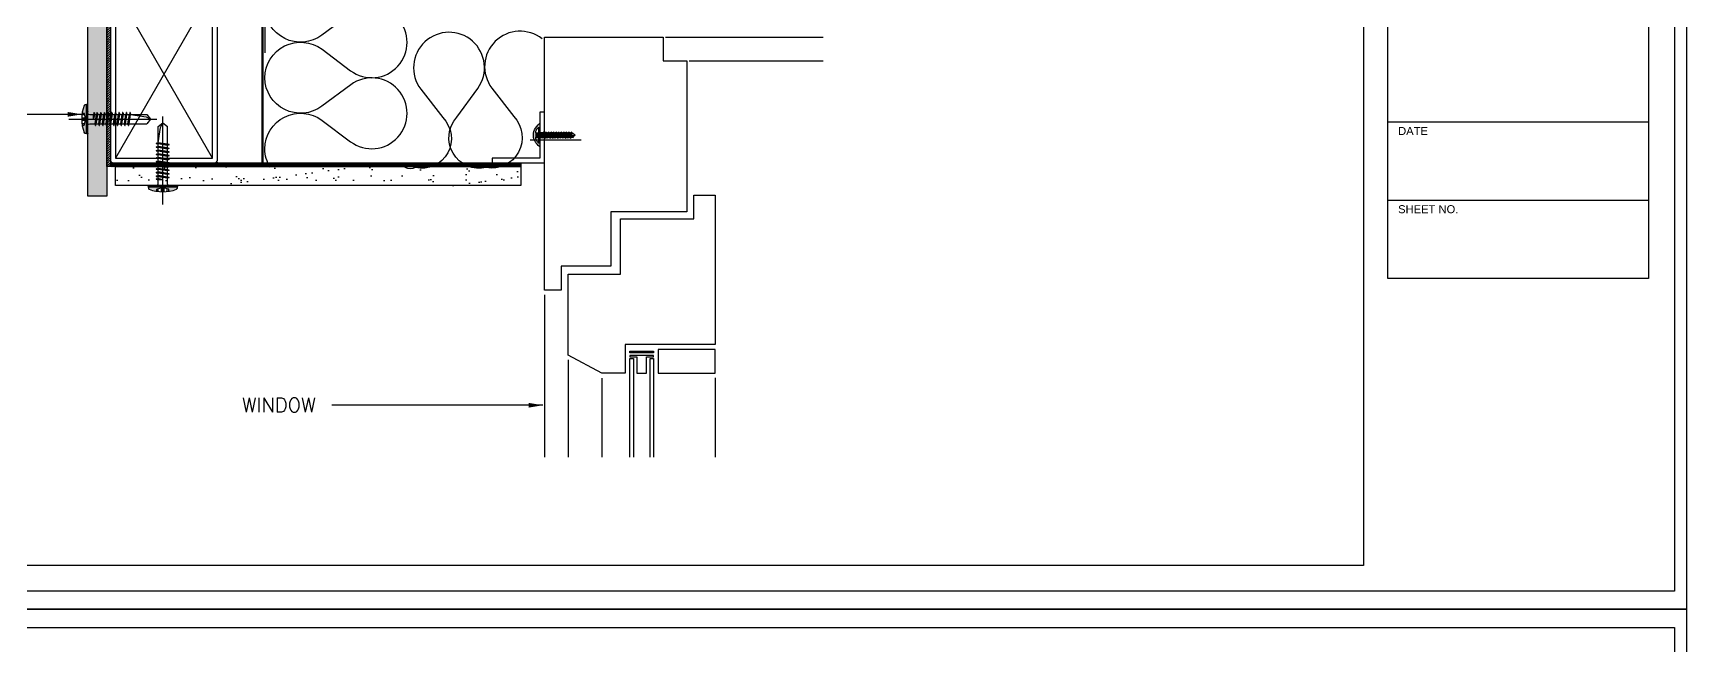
# Model space of a CAD drawing. Header units: millimetres. Extents: x 6755 to 21493, y 282 to 5565.
# Drawn here: x 8275 to 8972, y 1835 to 2093 of the extents above; entities that cross this region are included whole.
import ezdxf

# ---------------------------------------------------------------- set-up
doc = ezdxf.new("R2010")
doc.units = ezdxf.units.MM
doc.header["$MEASUREMENT"] = 0
doc.linetypes.add('CENTER', pattern=[7.75, 7.25, -0.25, 0, -0.25])
doc.linetypes.add('HIDDEN', pattern=[0.375, 0.25, -0.125])
for name, color, linetype in [('3', 3, 'Continuous'), ('APPLICATION', 3, 'Continuous'), ('Bolt', 1, 'Continuous'), ('BREATHER', 150, 'Continuous'), ('DIM', 1, 'Continuous'), ('Dims', 1, 'Continuous'), ('Fixings', 1, 'Continuous'), ('INSULATION', 2, 'Continuous'), ('Pressings', 3, 'Continuous'), ('TRESPA', 71, 'Continuous'), ('단열재', 9, 'Continuous')]:
    doc.layers.add(name, color=color, linetype=linetype)
for name, color, linetype, true_color in [('4', 4, 'Continuous', 0x00ffff), ('nt', 7, 'Continuous', 0x994c00), ('NT Panel', 7, 'Continuous', 0xbfff7f), ('TE 07', 7, 'Continuous', 0x000000), ('TEXT', 2, 'Continuous', 0xffff00)]:
    doc.layers.add(name, color=color, linetype=linetype, true_color=true_color)
doc.styles.add('style1', font='simplex.shx')
doc.dimstyles.new('Telling', dxfattribs={"dimscale": 2, "dimtxt": 3, "dimasz": 3, "dimexe": 1, "dimexo": 3, "dimgap": 1, "dimtad": 1, "dimdec": 1, "dimrnd": 1, "dimdsep": 46, "dimtxsty": 'Standard', "dimcen": 3, "dimclrd": 1, "dimclre": 1, "dimclrt": 2, "dimadec": 0, "dimazin": 0, "dimtfac": 1, "dimtdec": 1, "dimtofl": 0, "dimtmove": 0, "dimatfit": 0, "dimfxl": 1, "dimtolj": 1, "dimtzin": 0, "dimlwe": -1, "dimarcsym": 0})

# ---------------------------------------------------------------- blocks, each defined once
blk = doc.blocks.new('AL-TEMPLATE')
at = {"color": 9, "true_color": 0xc0c0c0}
for p, q in [((2716.82, 1076.81), (2800.02, 1076.81)), ((2716.82, 1051.85), (2800.02, 1051.85))]:
    blk.add_line(p, q, dxfattribs=at)
for points in [[(1976.34, 1509.45), (2808.34, 1509.45), (2808.34, 927.05), (1976.34, 927.05)], [(2716.82, 1409.8), (2800.02, 1409.8), (2800.02, 1026.89), (2716.82, 1026.89)]]:
    blk.add_lwpolyline(points, close=True, dxfattribs=at)
at = {"layer": 'nt', "color": 254, "linetype": 'Continuous', "true_color": 0xd6d6d6}
blk.add_lwpolyline([(1972.34, 1515.25), (1972.34, 921.25), (2812.34, 921.25), (2812.34, 1515.25)], close=True, dxfattribs=at)
at = {"layer": 'TE 07'}
blk.add_lwpolyline([(1984.07, 1501.32), (2709.08, 1501.32), (2709.08, 935.18), (1984.07, 935.18)], close=True, dxfattribs=at)
at = {"color": 9, "true_color": 0xc0c0c0, "char_height": 2.5559, "attachment_point": 1, "line_spacing_factor": 0.963855}
for s, insert, width in [('\\fArial;DATE', (2720.1, 1075.2), 11.517), ('\\fArial;SHEET NO.', (2720.1, 1050.24), 21.1247)]:
    blk.add_mtext(s, dxfattribs=dict(at, insert=insert, width=width))
blk = doc.blocks.new('screw-2')
for p, q in [((-831.56, 3265.98), (-831.25, 3266.34)), ((-830.99, 3265.21), (-831.56, 3265.98)), ((-830.99, 3265.21), (-831.25, 3266.34)), ((-830.79, 3265.58), (-831.25, 3266.34)), ((-830.99, 3265.21), (-830.79, 3265.58)), ((-830.48, 3267.59), (-830.73, 3267.12)), ((-830.39, 3265.48), (-830.73, 3267.12)), ((-830.48, 3267.59), (-830.06, 3267.22)), ((-829.88, 3265.05), (-830.48, 3267.59)), ((-829.88, 3265.05), (-830.39, 3265.48)), ((-829.68, 3267.22), (-830.06, 3267.22)), ((-829.7, 3265.46), (-830.06, 3267.22)), ((-829.88, 3265.05), (-829.7, 3265.46)), ((-829.31, 3265.46), (-829.7, 3265.46)), ((-829.41, 3267.62), (-829.68, 3267.22)), ((-829.31, 3265.46), (-829.68, 3267.22)), ((-829.41, 3267.62), (-828.99, 3267.22)), ((-828.81, 3265.05), (-829.41, 3267.62)), ((-828.81, 3265.05), (-829.31, 3265.46)), ((-828.61, 3267.22), (-828.99, 3267.22)), ((-828.63, 3265.46), (-828.99, 3267.22)), ((-828.81, 3265.05), (-828.63, 3265.46)), ((-828.24, 3265.46), (-828.63, 3265.46)), ((-828.34, 3267.62), (-828.61, 3267.22)), ((-828.24, 3265.46), (-828.61, 3267.22)), ((-828.34, 3267.62), (-827.92, 3267.22)), ((-827.74, 3265.05), (-828.34, 3267.62)), ((-827.74, 3265.05), (-828.24, 3265.46)), ((-827.54, 3267.22), (-827.92, 3267.22)), ((-827.55, 3265.46), (-827.92, 3267.22)), ((-827.74, 3265.05), (-827.55, 3265.46)), ((-827.17, 3265.46), (-827.55, 3265.46)), ((-827.27, 3267.62), (-827.54, 3267.22)), ((-827.17, 3265.46), (-827.54, 3267.22)), ((-827.27, 3267.62), (-826.85, 3267.22)), ((-826.67, 3265.05), (-827.27, 3267.62)), ((-826.67, 3265.05), (-827.17, 3265.46)), ((-826.47, 3267.22), (-826.85, 3267.22)), ((-826.48, 3265.46), (-826.85, 3267.22)), ((-826.67, 3265.05), (-826.48, 3265.46)), ((-826.1, 3265.46), (-826.48, 3265.46)), ((-826.2, 3267.62), (-826.47, 3267.22)), ((-826.1, 3265.46), (-826.47, 3267.22)), ((-826.2, 3267.62), (-825.78, 3267.22)), ((-825.6, 3265.05), (-826.2, 3267.62)), ((-825.6, 3265.05), (-826.1, 3265.46)), ((-825.4, 3267.22), (-825.78, 3267.22)), ((-825.41, 3265.46), (-825.78, 3267.22)), ((-825.6, 3265.05), (-825.41, 3265.46)), ((-825.03, 3265.46), (-825.41, 3265.46)), ((-825.13, 3267.62), (-825.4, 3267.22)), ((-825.03, 3265.46), (-825.4, 3267.22)), ((-825.13, 3267.62), (-824.71, 3267.22)), ((-824.52, 3265.05), (-825.13, 3267.62)), ((-824.52, 3265.05), (-825.03, 3265.46)), ((-824.32, 3267.22), (-824.71, 3267.22)), ((-824.34, 3265.46), (-824.71, 3267.22)), ((-824.52, 3265.05), (-824.34, 3265.46)), ((-823.96, 3265.46), (-824.34, 3265.46)), ((-824.06, 3267.62), (-824.32, 3267.22)), ((-823.96, 3265.46), (-824.32, 3267.22)), ((-824.06, 3267.62), (-823.64, 3267.22)), ((-823.45, 3265.05), (-824.06, 3267.62)), ((-823.45, 3265.05), (-823.96, 3265.46)), ((-823.25, 3267.22), (-823.64, 3267.22)), ((-823.27, 3265.46), (-823.64, 3267.22)), ((-823.45, 3265.05), (-823.27, 3265.46)), ((-822.88, 3265.46), (-823.27, 3265.46)), ((-822.98, 3267.62), (-823.25, 3267.22)), ((-822.88, 3265.46), (-823.25, 3267.22)), ((-822.98, 3267.62), (-822.57, 3267.22)), ((-822.38, 3265.05), (-822.98, 3267.62)), ((-822.38, 3265.05), (-822.88, 3265.46)), ((-822.18, 3267.22), (-822.57, 3267.22)), ((-822.2, 3265.46), (-822.57, 3267.22)), ((-822.38, 3265.05), (-822.2, 3265.46)), ((-821.81, 3265.46), (-822.2, 3265.46)), ((-821.91, 3267.62), (-822.18, 3267.22)), ((-821.81, 3265.46), (-822.18, 3267.22)), ((-821.91, 3267.62), (-821.49, 3267.22)), ((-821.31, 3265.05), (-821.91, 3267.62)), ((-821.31, 3265.05), (-821.81, 3265.46)), ((-821.11, 3267.22), (-821.49, 3267.22)), ((-821.13, 3265.46), (-821.49, 3267.22)), ((-821.31, 3265.05), (-821.13, 3265.46)), ((-820.74, 3265.46), (-821.13, 3265.46)), ((-820.84, 3267.62), (-821.11, 3267.22)), ((-820.74, 3265.46), (-821.11, 3267.22)), ((-820.84, 3267.62), (-820.42, 3267.22)), ((-820.24, 3265.05), (-820.84, 3267.62)), ((-820.24, 3265.05), (-820.74, 3265.46)), ((-820.04, 3267.22), (-820.42, 3267.22)), ((-820.05, 3265.46), (-820.42, 3267.22)), ((-820.24, 3265.05), (-820.05, 3265.46)), ((-819.67, 3265.46), (-820.05, 3265.46)), ((-819.77, 3267.62), (-820.04, 3267.22)), ((-819.67, 3265.46), (-820.04, 3267.22)), ((-819.77, 3267.62), (-819.35, 3267.22)), ((-819.17, 3265.05), (-819.77, 3267.62)), ((-819.17, 3265.05), (-819.67, 3265.46)), ((-818.97, 3267.22), (-819.35, 3267.22)), ((-818.98, 3265.46), (-819.35, 3267.22)), ((-819.17, 3265.05), (-818.98, 3265.46)), ((-818.6, 3265.46), (-818.98, 3265.46)), ((-818.7, 3267.62), (-818.97, 3267.22)), ((-818.6, 3265.46), (-818.97, 3267.22)), ((-818.7, 3267.62), (-818.3, 3267.22)), ((-818.1, 3265.05), (-818.7, 3267.62)), ((-818.1, 3265.05), (-818.6, 3265.46)), ((-817.94, 3267.41), (-818.3, 3267.22)), ((-817.93, 3265.41), (-818.3, 3267.22)), ((-818.1, 3265.05), (-817.93, 3265.41)), ((-816.99, 3267.41), (-817.94, 3267.41)), ((-817.49, 3265.27), (-817.94, 3267.41)), ((-817.49, 3265.27), (-817.93, 3265.4)), ((-816.99, 3265.27), (-817.49, 3265.27)), ((-816.46, 3269.55), (-816.99, 3269.55)), ((-816.99, 3269.55), (-816.99, 3263.12)), ((-816.46, 3263.12), (-816.99, 3263.12)), ((-816.46, 3269.55), (-816.46, 3263.12))]:
    blk.add_line(p, q)
at = {"color": 2, "linetype": 'HIDDEN'}
for p, q in [((-815.38, 3267.33), (-816.3, 3267.33)), ((-816.3, 3267.32), (-816.3, 3265.35)), ((-815.39, 3267.19), (-816.3, 3267.19)), ((-815.39, 3266.72), (-816.3, 3266.72)), ((-815.39, 3266.47), (-816.3, 3266.47)), ((-815.39, 3266.21), (-816.3, 3266.21)), ((-815.39, 3265.96), (-816.3, 3265.96)), ((-815.39, 3265.49), (-816.3, 3265.49)), ((-815.38, 3265.35), (-816.3, 3265.35))]:
    blk.add_line(p, q, dxfattribs=at)
at = {"linetype": 'HIDDEN'}
blk.add_line((-815.39, 3267.41), (-815.39, 3265.44), dxfattribs=at)
for centre, radius, start, end in [((-830, 3264.61), 2.62, 114.61709, 138.5401), ((-830, 3268.07), 2.62, 221.4599, 233.19998), ((-830, 3264.61), 2.62, 106.28727, 114.61709), ((-830, 3268.07), 2.62, 252.26632, 261.35045), ((-817.87, 3267.49), 2.5, 354.14047, 55.53812), ((-817.87, 3265.18), 2.5, 304.46188, 5.85953)]:
    blk.add_arc(centre, radius, start, end)
at = {"layer": 'TRESPA'}
blk.add_line((-816.99, 3264.41), (-816.99, 3268.6), dxfattribs=at)
blk = doc.blocks.new('75-45_pipe')
at = {"layer": '3', "color": 4}
for p, q in [((-3668.12, 5689.5), (-3739.12, 5648.5)), ((-3739.12, 5689.5), (-3668.12, 5648.5))]:
    blk.add_line(p, q, dxfattribs=at)
blk.add_lwpolyline([(-3740.12, 5646.5), (-3667.12, 5646.5, 0.414214), (-3666.12, 5647.5), (-3666.12, 5690.5, 0.414214), (-3667.12, 5691.5), (-3740.12, 5691.5, 0.414214), (-3741.12, 5690.5), (-3741.12, 5647.5, 0.414214)], format="xyb", close=True, dxfattribs=at)
blk.add_lwpolyline([(-3739.12, 5648.5), (-3668.12, 5648.5), (-3668.12, 5689.5), (-3739.12, 5689.5)], close=True, dxfattribs=at)
at = {"layer": 'DIM'}
for p in [(-3741.12, 5691.5), (-3666.12, 5691.5), (-3741.12, 5646.5), (-3666.12, 5646.5)]:
    blk.add_point(p, dxfattribs=at)
blk = doc.blocks.new('SDS')
at = {"layer": 'Bolt', "linetype": 'ByBlock'}
h = blk.add_hatch(color=256, dxfattribs=at)
edge = h.paths.add_edge_path()
edge.add_ellipse((2174.69, 2125.01), major_axis=(0.122, 0.122), ratio=1, start_angle=227.4952, end_angle=310.17531, ccw=False)
edge.add_line((2174.7, 2124.83), (2174.22, 2124.83))
edge.add_ellipse((2174.24, 2125.22), major_axis=(-0.273, 0.273), ratio=1, start_angle=58.6705, end_angle=131.97541, ccw=False)
edge.add_ellipse((2189.61, 2130.83), major_axis=(11.84, 11.84), ratio=1, start_angle=143.55947, end_angle=154.91551, ccw=False)
edge.add_line((2173.05, 2128.34), (2173.88, 2128.34))
edge.add_line((2173.88, 2128.34), (2174.53, 2130.83))
edge.add_line((2174.53, 2130.83), (2173.88, 2133.33))
edge.add_line((2173.88, 2133.33), (2173.05, 2133.33))
edge.add_ellipse((2189.61, 2130.83), major_axis=(-11.84, 11.84), ratio=1, start_angle=25.08859, end_angle=36.4366, ccw=False)
edge.add_ellipse((2174.24, 2136.45), major_axis=(-0.273, 0.273), ratio=1, start_angle=-41.97541, end_angle=31.58846, ccw=False)
edge.add_line((2174.22, 2136.83), (2174.7, 2136.83))
edge.add_ellipse((2174.69, 2136.66), major_axis=(0.122, 0.122), ratio=1, start_angle=319.82469, end_angle=402.5048, ccw=False)
edge.add_line((2174.87, 2136.67), (2174.87, 2124.99))
for points in [[(2178.2, 2133.48), (2177.88, 2130.76), (2177.82, 2130.74), (2177.78, 2130.78), (2178.11, 2133.58), (2178.18, 2133.57)], [(2179.36, 2133.58), (2179.41, 2133.58), (2179.43, 2133.56), (2179.45, 2133.48), (2178.81, 2128.1), (2178.75, 2128.08), (2178.7, 2128.1)], [(2180.9, 2133.58), (2180.95, 2133.58), (2180.97, 2133.56), (2180.99, 2133.48), (2180.35, 2128.1), (2180.29, 2128.08), (2180.24, 2128.1)], [(2182.44, 2133.58), (2182.49, 2133.58), (2182.51, 2133.56), (2182.53, 2133.48), (2181.89, 2128.1), (2181.83, 2128.08), (2181.78, 2128.1)], [(2183.98, 2133.58), (2184.03, 2133.58), (2184.05, 2133.56), (2184.07, 2133.48), (2183.43, 2128.1), (2183.37, 2128.08), (2183.32, 2128.1)], [(2185.52, 2133.58), (2185.57, 2133.58), (2185.59, 2133.56), (2185.61, 2133.48), (2184.97, 2128.1), (2184.91, 2128.08), (2184.86, 2128.1)], [(2187.06, 2133.58), (2187.11, 2133.58), (2187.13, 2133.56), (2187.15, 2133.48), (2186.51, 2128.1), (2186.45, 2128.08), (2186.41, 2128.1)], [(2188.6, 2133.58), (2188.65, 2133.58), (2188.67, 2133.56), (2188.69, 2133.48), (2188.05, 2128.1), (2187.99, 2128.08), (2187.95, 2128.1)], [(2190.14, 2133.58), (2190.19, 2133.58), (2190.21, 2133.56), (2190.23, 2133.48), (2189.59, 2128.1), (2189.53, 2128.08), (2189.49, 2128.1)], [(2191.68, 2133.58), (2191.73, 2133.58), (2191.75, 2133.56), (2191.77, 2133.48), (2191.13, 2128.1), (2191.07, 2128.08), (2191.03, 2128.1)], [(2193.22, 2133.58), (2193.27, 2133.58), (2193.3, 2133.56), (2193.32, 2133.48), (2192.68, 2128.1), (2192.62, 2128.08), (2192.57, 2128.1)]]:
    blk.add_hatch(color=256, dxfattribs=at).paths.add_polyline_path(points)
at = {"layer": 'Bolt'}
for p, q in [((2177.78, 2130.78), (2178.11, 2133.58)), ((2178.07, 2133.56), (2177.88, 2132.83)), ((2177.88, 2130.76), (2178.21, 2133.52)), ((2178.18, 2133.57), (2178.38, 2132.83)), ((2178.7, 2128.1), (2179.36, 2133.58)), ((2178.81, 2128.1), (2179.45, 2133.52)), ((2179.32, 2133.56), (2179.12, 2132.83)), ((2179.42, 2133.57), (2179.62, 2132.83)), ((2180.24, 2128.1), (2180.9, 2133.58)), ((2180.35, 2128.1), (2180.99, 2133.52)), ((2180.86, 2133.56), (2180.66, 2132.83)), ((2180.96, 2133.57), (2181.16, 2132.83)), ((2181.78, 2128.1), (2182.44, 2133.58)), ((2181.89, 2128.1), (2182.53, 2133.52)), ((2182.4, 2133.56), (2182.21, 2132.83)), ((2182.51, 2133.57), (2182.7, 2132.83)), ((2183.32, 2128.1), (2183.98, 2133.58)), ((2183.43, 2128.1), (2184.07, 2133.52)), ((2183.94, 2133.56), (2183.75, 2132.83)), ((2184.05, 2133.57), (2184.25, 2132.83)), ((2184.86, 2128.1), (2185.52, 2133.58)), ((2184.97, 2128.1), (2185.62, 2133.52)), ((2185.48, 2133.56), (2185.29, 2132.83)), ((2185.59, 2133.57), (2185.79, 2132.83)), ((2186.41, 2128.1), (2187.06, 2133.58)), ((2186.51, 2128.1), (2187.16, 2133.52)), ((2187.02, 2133.56), (2186.83, 2132.83)), ((2187.13, 2133.57), (2187.33, 2132.83)), ((2187.95, 2128.1), (2188.6, 2133.58)), ((2188.05, 2128.1), (2188.7, 2133.52)), ((2188.56, 2133.56), (2188.37, 2132.83)), ((2188.67, 2133.57), (2188.87, 2132.83)), ((2189.49, 2128.1), (2190.14, 2133.58)), ((2189.59, 2128.1), (2190.24, 2133.52)), ((2190.1, 2133.56), (2189.91, 2132.83)), ((2190.21, 2133.57), (2190.41, 2132.83)), ((2191.03, 2128.1), (2191.68, 2133.58)), ((2191.13, 2128.1), (2191.78, 2133.52)), ((2191.64, 2133.56), (2191.45, 2132.83)), ((2191.75, 2133.57), (2191.95, 2132.83)), ((2192.57, 2128.1), (2193.22, 2133.58)), ((2192.68, 2128.1), (2193.32, 2133.52)), ((2193.19, 2133.56), (2192.99, 2132.83)), ((2193.29, 2133.57), (2193.49, 2132.83)), ((2176.23, 2132.83), (2177.87, 2132.83)), ((2176.23, 2128.83), (2178.5, 2128.83)), ((2177.78, 2130.78), (2177.88, 2132.83)), ((2177.88, 2130.76), (2178.38, 2132.83)), ((2178.38, 2132.83), (2179.12, 2132.83)), ((2178.5, 2128.83), (2179.12, 2132.83)), ((2178.7, 2128.1), (2178.5, 2128.83)), ((2178.81, 2128.1), (2179, 2128.83)), ((2179, 2128.83), (2179.62, 2132.83)), ((2179, 2128.83), (2180.04, 2128.83)), ((2179.62, 2132.83), (2180.36, 2132.83)), ((2179.62, 2132.83), (2180.66, 2132.83)), ((2180.04, 2128.83), (2180.66, 2132.83)), ((2180.24, 2128.1), (2180.04, 2128.83)), ((2180.35, 2128.1), (2180.54, 2128.83)), ((2180.54, 2128.83), (2181.16, 2132.83)), ((2180.54, 2128.83), (2181.58, 2128.83)), ((2181.16, 2132.83), (2181.9, 2132.83)), ((2181.16, 2132.83), (2182.21, 2132.83)), ((2181.58, 2128.83), (2182.21, 2132.83)), ((2181.78, 2128.1), (2181.58, 2128.83)), ((2181.89, 2128.1), (2182.08, 2128.83)), ((2182.08, 2128.83), (2182.7, 2132.83)), ((2182.08, 2128.83), (2183.12, 2128.83)), ((2182.7, 2132.83), (2183.44, 2132.83)), ((2182.7, 2132.83), (2183.75, 2132.83)), ((2183.12, 2128.83), (2183.75, 2132.83)), ((2183.32, 2128.1), (2183.12, 2128.83)), ((2183.43, 2128.1), (2183.62, 2128.83)), ((2183.62, 2128.83), (2184.25, 2132.83)), ((2183.62, 2128.83), (2184.67, 2128.83)), ((2184.25, 2132.83), (2184.98, 2132.83)), ((2184.25, 2132.83), (2185.29, 2132.83)), ((2184.67, 2128.83), (2185.29, 2132.83)), ((2184.86, 2128.1), (2184.67, 2128.83)), ((2184.97, 2128.1), (2185.16, 2128.83)), ((2185.16, 2128.83), (2185.79, 2132.83)), ((2185.16, 2128.83), (2186.21, 2128.83)), ((2185.79, 2132.83), (2186.52, 2132.83)), ((2185.79, 2132.83), (2186.83, 2132.83)), ((2186.21, 2128.83), (2186.83, 2132.83)), ((2186.41, 2128.1), (2186.21, 2128.83)), ((2186.51, 2128.1), (2186.71, 2128.83)), ((2186.71, 2128.83), (2187.33, 2132.83)), ((2186.71, 2128.83), (2187.75, 2128.83)), ((2187.33, 2132.83), (2188.06, 2132.83)), ((2187.33, 2132.83), (2188.37, 2132.83)), ((2187.75, 2128.83), (2188.37, 2132.83)), ((2187.95, 2128.1), (2187.75, 2128.83)), ((2188.05, 2128.1), (2188.25, 2128.83)), ((2188.25, 2128.83), (2188.87, 2132.83)), ((2188.25, 2128.83), (2189.29, 2128.83)), ((2188.87, 2132.83), (2189.6, 2132.83)), ((2188.87, 2132.83), (2189.91, 2132.83)), ((2189.29, 2128.83), (2189.91, 2132.83)), ((2189.49, 2128.1), (2189.29, 2128.83)), ((2189.59, 2128.1), (2189.79, 2128.83)), ((2189.79, 2128.83), (2190.41, 2132.83)), ((2189.79, 2128.83), (2190.83, 2128.83)), ((2190.41, 2132.83), (2191.14, 2132.83)), ((2190.41, 2132.83), (2191.45, 2132.83)), ((2190.83, 2128.83), (2191.45, 2132.83)), ((2191.03, 2128.1), (2190.83, 2128.83)), ((2191.13, 2128.1), (2191.33, 2128.83)), ((2191.33, 2128.83), (2191.95, 2132.83)), ((2191.33, 2128.83), (2200.28, 2128.83)), ((2191.95, 2132.83), (2192.68, 2132.83)), ((2191.95, 2132.83), (2192.99, 2132.83)), ((2192.37, 2128.83), (2192.99, 2132.83)), ((2192.57, 2128.1), (2192.37, 2128.83)), ((2192.68, 2128.1), (2192.87, 2128.83)), ((2192.87, 2128.83), (2193.49, 2132.83)), ((2192.99, 2132.83), (2200.28, 2132.83)), ((2193.49, 2132.83), (2199.97, 2131.83)), ((2199.97, 2131.83), (2201.86, 2130.83)), ((2200.28, 2132.83), (2201.87, 2130.83)), ((2201.87, 2130.83), (2200.28, 2128.83))]:
    blk.add_line(p, q, dxfattribs=at)
at = {"layer": 'Bolt', "linetype": 'CENTER', "ltscale": 10}
blk.add_line((2167.45, 2130.83), (2204.55, 2130.83), dxfattribs=at)
at = {"layer": 'Bolt'}
for points in [[(2174.22, 2136.83, 0.333092), (2173.86, 2136.54, 30.48754)], [(2174.69, 2136.83, -0.452147), (2174.87, 2136.65, -30.48754)], [(2174.22, 2124.83, -0.333092), (2173.86, 2125.13, -30.48754)], [(2174.69, 2124.83, 0.452147), (2174.87, 2125.02, 30.48754)]]:
    blk.add_lwpolyline(points, format="xyb", dxfattribs=at)
for points in [[(2174.7, 2136.83), (2174.22, 2136.83)], [(2174.87, 2125.02), (2174.87, 2136.65)], [(2172.86, 2130.83), (2174.53, 2130.83)], [(2172.87, 2131.35), (2174.4, 2131.35)], [(2172.87, 2130.32), (2174.4, 2130.32)], [(2172.97, 2132.74), (2174.04, 2132.74)], [(2172.97, 2128.93), (2174.04, 2128.93)], [(2173.05, 2133.33), (2173.88, 2133.33)], [(2173.05, 2128.34), (2173.88, 2128.34)], [(2173.88, 2128.34), (2174.53, 2130.83), (2173.88, 2133.33)], [(2174.7, 2124.83), (2174.22, 2124.83)]]:
    blk.add_lwpolyline(points, dxfattribs=at)
at = {"layer": 'Bolt', "linetype": 'ByBlock'}
for points in [[(2175.45, 2136.79, 1.038004), (2174.87, 2136.79, 0.043022)], [(2175.45, 2134.09, -1.169667), (2174.87, 2134.09, -0.043022)], [(2174.87, 2134.11, 0.427063), (2176.23, 2132.83, -4.42658)], [(2174.87, 2127.56, -0.447194), (2176.23, 2128.83, 4.42658)], [(2175.45, 2127.62, 1.03754), (2174.87, 2127.62, 0.043022)], [(2175.45, 2124.88, -1.038004), (2174.87, 2124.88, -0.043022)]]:
    blk.add_lwpolyline(points, format="xyb", dxfattribs=at)
for points in [[(2174.87, 2136.79), (2174.87, 2124.88)], [(2175.45, 2124.88), (2175.45, 2136.79)], [(2178.2, 2133.48), (2177.88, 2130.76), (2177.82, 2130.74), (2177.78, 2130.78), (2178.11, 2133.58), (2178.18, 2133.57), (2178.2, 2133.48)]]:
    blk.add_lwpolyline(points, dxfattribs=at)
at = {"layer": 'Bolt'}
for centre, radius, start, end in [((2189.61, 2130.83), 16.75, 160.08859, 199.91141), ((2178.13, 2133.49), 0.0925, 60.07535, 130.13388), ((2179.38, 2133.49), 0.0925, 60.07535, 130.13388), ((2180.92, 2133.49), 0.0925, 60.07535, 130.13388), ((2182.46, 2133.49), 0.0925, 60.07535, 130.13388), ((2184, 2133.49), 0.0925, 60.07535, 130.13388), ((2185.54, 2133.49), 0.0925, 60.07535, 130.13388), ((2187.08, 2133.49), 0.0925, 60.07535, 130.13388), ((2188.62, 2133.49), 0.0925, 60.07535, 130.13388), ((2190.16, 2133.49), 0.0925, 60.07535, 130.13388), ((2191.7, 2133.49), 0.0925, 60.07535, 130.13388), ((2193.25, 2133.49), 0.0925, 60.07535, 130.13388), ((2177.83, 2130.8), 0.0602, 200.68507, 319.27288), ((2178.75, 2128.18), 0.0925, 240.07535, 310.13388), ((2180.29, 2128.18), 0.0925, 240.07535, 310.13388), ((2181.83, 2128.18), 0.0925, 240.07535, 310.13388), ((2183.37, 2128.18), 0.0925, 240.07535, 310.13388), ((2184.91, 2128.18), 0.0925, 240.07535, 310.13388), ((2186.45, 2128.18), 0.0925, 240.07535, 310.13388), ((2187.99, 2128.18), 0.0925, 240.07535, 310.13388), ((2189.53, 2128.18), 0.0925, 240.07535, 310.13388), ((2191.07, 2128.18), 0.0925, 240.07535, 310.13388), ((2192.62, 2128.18), 0.0925, 240.07535, 310.13388)]:
    blk.add_arc(centre, radius, start, end, dxfattribs=at)

msp = doc.modelspace()

# ---------------------------------------------------------------- hatches: boundary and pattern name
h = msp.add_hatch()
h.set_pattern_fill('JIS_WOOD', color=256, style=0)
h.set_pattern_definition([(45, (2816.1184, -1741.78395), (-0.5, 0.5), [])])
h.paths.add_polyline_path([(8307.647, 2469.434), (8306.047, 2469.434), (8306.047, 2036.965), (8307.647, 2036.965)])
h = msp.add_hatch(color=256)
edge = h.paths.add_edge_path()
edge.add_spline(control_points=[(8488.547, 2045.286), (8486.795, 2046.761), (8485.91, 2048.402), (8485.856, 2050.077), (8485.86, 2050.247)], knot_values=[0, 0, 0, 0, 4.7702809, 5.3091477, 5.3091477, 5.3091477, 5.3091477], degree=3, periodic=0)
edge.add_line((8485.86, 2050.247), (8486.94, 2050.247))
edge.add_line((8486.94, 2050.247), (8486.94, 2049.348))
edge.add_arc((8489.424, 2049.093), 2.498, 534.140471, 595.538116)
edge.add_line((8488.011, 2047.033), (8488.547, 2047.033))
edge.add_line((8488.547, 2047.033), (8488.547, 2045.286))
edge = h.paths.add_edge_path()
edge.add_spline(control_points=[(8485.86, 2050.247), (8485.892, 2051.903), (8486.746, 2053.588), (8488.547, 2055.274)], knot_values=[5.3091477, 5.3091477, 5.3091477, 5.3091477, 10.5476059, 10.5476059, 10.5476059, 10.5476059], degree=3, periodic=0)
edge.add_line((8488.547, 2055.274), (8488.547, 2053.461))
edge.add_line((8488.547, 2053.461), (8488.011, 2053.461))
edge.add_arc((8489.424, 2051.402), 2.498, 484.461884, 545.859529)
edge.add_line((8486.94, 2051.147), (8486.94, 2050.247))
edge.add_line((8486.94, 2050.247), (8485.86, 2050.247))
h = msp.add_hatch()
h.set_pattern_fill('NET3', color=256, scale=0.15, angle=-90, style=0)
h.set_pattern_definition([(270, (4907.39084, 1219.0892), (0.47625, -9e-17), []), (330, (4907.39084, 1219.0892), (0.238125, 0.4124446), []), (30, (4907.39084, 1219.0892), (-0.238125, 0.4124446), [])])
h.paths.add_polyline_path([(8480.547, 2036.965), (8480.547, 2038.565), (8307.647, 2038.565), (8307.647, 2036.965)])
at = {"layer": '4'}
h = msp.add_hatch(dxfattribs=at)
h.set_pattern_fill('AR-SAND', color=30, scale=0.2, angle=180, style=0)
h.set_pattern_definition([(217.5, (30924.056, 3198.701), (0.3200063, -9.7882647), [0, -7.7216, 0, -8.636, 0, -8.255]), (187.5, (30924.056, 3198.701), (-8.990466, -14.336502), [0, -4.1656, 0, -6.9596, 0, -2.667]), (147.5, (30930.304, 3198.701), (-15.8198474, -0.0287437), [0, -2.54, 0, -9.144, 0, -11.938]), (137.5, (30930.304, 3198.701), (-15.271129, -4.4585865), [0, -1.27, 0, -5.9944, 0, -6.858])])
h.paths.add_polyline_path([(8480.547, 2028.965), (8309.647, 2028.965), (8309.647, 2036.965), (8480.547, 2036.965)])
at = {"layer": 'NT Panel'}
h = msp.add_hatch(dxfattribs=at)
h.set_pattern_fill('AR-SAND', color=30, scale=0.2)
h.set_pattern_definition([(37.5, (-14773.8426, 968.399), (-0.3200063, 9.7882647), [0, -7.7216, 0, -8.636, 0, -8.255]), (7.5, (-14773.843, 968.399), (8.990466, 14.336502), [0, -4.1656, 0, -6.9596, 0, -2.667]), (327.5, (-14780.091, 968.399), (15.8198474, 0.0287437), [0, -2.54, 0, -9.144, 0, -11.938]), (317.5, (-14780.091, 968.4), (15.271129, 4.4585865), [0, -1.27, 0, -5.9944, 0, -6.858])])
h.paths.add_polyline_path([(8306.047, 2469.434), (8298.047, 2469.434), (8298.047, 2024.565), (8306.047, 2024.565)])

# ---------------------------------------------------------------- linework, layer by layer
for points in [[(8306.047, 2469.434), (8307.647, 2469.434), (8307.647, 2036.965), (8306.047, 2036.965)], [(8480.547, 2038.565), (8480.547, 2036.965), (8307.647, 2036.965), (8307.647, 2038.565)]]:
    msp.add_lwpolyline(points, close=True)
at = {"layer": '4', "color": 30}
msp.add_lwpolyline([(8309.647, 2036.965), (8480.547, 2036.965), (8480.547, 2028.965), (8309.647, 2028.965)], close=True, dxfattribs=at)
at = {"layer": 'APPLICATION', "color": 251}
for p, q in [((8490.547, 1984.955), (8490.547, 2091.555)), ((8490.547, 2091.555), (8540.547, 2091.555)), ((8540.547, 2091.555), (8540.547, 2081.555)), ((8541.547, 2091.555), (8608.047, 2091.555)), ((8540.547, 2081.555), (8550.547, 2081.555)), ((8550.547, 2081.555), (8550.547, 2017.955)), ((8551.547, 2081.555), (8608.047, 2081.555)), ((8553.547, 2014.955), (8553.547, 2024.955)), ((8553.547, 2024.955), (8562.547, 2024.955)), ((8562.547, 2024.955), (8562.547, 1961.955)), ((8522.547, 2017.955), (8518.547, 2017.955)), ((8518.547, 2017.955), (8518.547, 1994.955)), ((8550.547, 2017.955), (8522.547, 2017.955)), ((8522.547, 2001.955), (8522.547, 2014.955)), ((8522.547, 2014.955), (8553.547, 2014.955)), ((8522.547, 1991.646), (8522.547, 2001.955)), ((8518.547, 1994.955), (8497.547, 1994.955)), ((8497.547, 1994.955), (8497.547, 1984.955)), ((8500.547, 1991.646), (8522.547, 1991.646)), ((8500.547, 1980.535), (8500.547, 1991.646)), ((8497.547, 1984.955), (8490.547, 1984.955)), ((8490.547, 1982.955), (8490.547, 1914.46)), ((8500.547, 1957.535), (8500.547, 1980.535)), ((8562.547, 1961.955), (8524.547, 1961.955)), ((8524.547, 1961.955), (8524.547, 1949.955)), ((8562.547, 1959.819), (8538.547, 1959.819)), ((8538.547, 1959.819), (8538.547, 1949.955)), ((8562.547, 1949.955), (8562.547, 1959.819)), ((8514.703, 1949.955), (8500.547, 1957.535)), ((8500.547, 1955.535), (8500.547, 1914.46)), ((8526.547, 1959.119), (8536.547, 1959.119)), ((8526.547, 1958.522), (8526.547, 1959.119)), ((8536.547, 1958.522), (8526.547, 1958.522)), ((8536.547, 1957.328), (8526.547, 1957.328)), ((8526.547, 1957.328), (8526.547, 1956.731)), ((8526.547, 1956.731), (8529.547, 1956.731)), ((8526.547, 1914.46), (8526.547, 1956.134)), ((8526.547, 1956.134), (8528.047, 1956.134)), ((8528.047, 1956.134), (8528.047, 1914.46)), ((8529.547, 1956.731), (8529.547, 1949.955)), ((8533.547, 1949.955), (8533.547, 1956.731)), ((8533.547, 1956.731), (8536.547, 1956.731)), ((8535.047, 1914.46), (8535.047, 1956.134)), ((8535.047, 1956.134), (8536.547, 1956.134)), ((8536.547, 1959.119), (8536.547, 1958.522)), ((8536.547, 1956.731), (8536.547, 1957.328)), ((8536.547, 1956.134), (8536.547, 1914.46)), ((8524.547, 1949.955), (8514.703, 1949.955)), ((8514.703, 1947.756), (8514.703, 1914.46)), ((8529.547, 1949.955), (8533.547, 1949.955)), ((8538.547, 1949.955), (8562.547, 1949.955)), ((8562.547, 1947.955), (8562.547, 1914.46))]:
    msp.add_line(p, q, dxfattribs=at)
at = {"layer": 'BREATHER', "linetype": 'HIDDEN', "ltscale": 25, "const_width": 1}
for points in [[(8371.715, 2469.434), (8371.715, 2038.266), (8371.715, 2038.266)], [(8371.715, 2038.266), (8336.355, 2038.266)]]:
    msp.add_lwpolyline(points, dxfattribs=at)
at = {"layer": 'Fixings'}
msp.add_line((8484.566, 2048.247), (8506.083, 2048.247), dxfattribs=at)
at = {"layer": 'INSULATION'}
msp.add_line((8372.644, 2469.251), (8372.644, 2084.946), dxfattribs=at)
for points in [[(8374.96, 2036.565, -0.1376996), (8372.644, 2044.392, -0.615926), (8396.773, 2056.437), (8408.812, 2047.41, 1.9828867), (8408.852, 2071.428), (8396.733, 2062.403, -0.6112458), (8372.644, 2074.323, -0.6159254), (8396.773, 2086.369), (8408.812, 2077.342, 1.9828867), (8408.852, 2101.359), (8396.733, 2092.335, -0.6112456), (8372.644, 2104.255, -0.6159256)], [(8489.547, 2090.764, 0.8825143), (8468.366, 2070.034), (8477.572, 2058.052, -0.7286522), (8466.015, 2036.565, -0.73523), (8453.609, 2057.732), (8462.454, 2069.906, 1.9828867), (8438.438, 2069.584), (8447.644, 2057.602, -0.7510147), (8436.087, 2036.565, -0.2697878), (8431.881, 2036.565, -0.0705824)]]:
    msp.add_lwpolyline(points, format="xyb", dxfattribs=at)
at = {"layer": 'NT Panel', "color": 30}
msp.add_lwpolyline([(8306.047, 2469.434), (8306.047, 2024.565), (8298.047, 2024.565), (8298.047, 2469.434)], dxfattribs=at)
at = {"layer": 'Pressings'}
msp.add_lwpolyline([(8468.547, 2038.565), (8490.547, 2038.565), (8490.547, 2059.93), (8488.547, 2059.93), (8488.547, 2040.565), (8468.547, 2040.565)], close=True, dxfattribs=at)
at = {"layer": '단열재'}
msp.add_open_spline([(8488.547, 2045.286), (8486.795, 2046.761), (8485.037, 2050.022), (8486.561, 2053.414), (8488.547, 2055.274)], degree=3, knots=[0, 0, 0, 0, 4.7702809, 10.5476059, 10.5476059, 10.5476059, 10.5476059], dxfattribs=at)

# ---------------------------------------------------------------- block references
at = {"xscale": -1}
msp.add_blockref('screw-2', (7671.553, -1216.092), dxfattribs=at)
at = {"layer": '4', "xscale": 1.32, "yscale": 1.32, "zscale": 1.32}
for p in [(5259.9, 634.374), (5259.9, -149.706)]:
    msp.add_blockref('AL-TEMPLATE', p, dxfattribs=at)
at = {"layer": 'DIM', "rotation": 270}
msp.add_blockref('75-45_pipe', (2661.148, -1627.56), dxfattribs=at)
at = {"layer": 'NT Panel'}
msp.add_blockref('SDS', (6122.601, -73.867), dxfattribs=at)
at = {"layer": 'NT Panel', "rotation": 90}
msp.add_blockref('SDS', (10460.479, -146.481), dxfattribs=at)

# ---------------------------------------------------------------- texts
at = {"layer": 'TEXT', "insert": (8362.984, 1939.505), "char_height": 6, "width": 147.63272, "attachment_point": 1, "style": 'style1'}
msp.add_mtext('WINDOW', dxfattribs=at)

# ---------------------------------------------------------------- leaders
at = {"layer": 'Dims'}
for points in [[(8295.585, 2058.975), (8192.958, 2058.975)], [(8489.921, 1936.406), (8400.884, 1936.406)]]:
    msp.add_leader(points, dimstyle='Telling', override={"dimgap": 1, "dimtad": 0}, dxfattribs=at)

doc.saveas('drawing.dxf')
